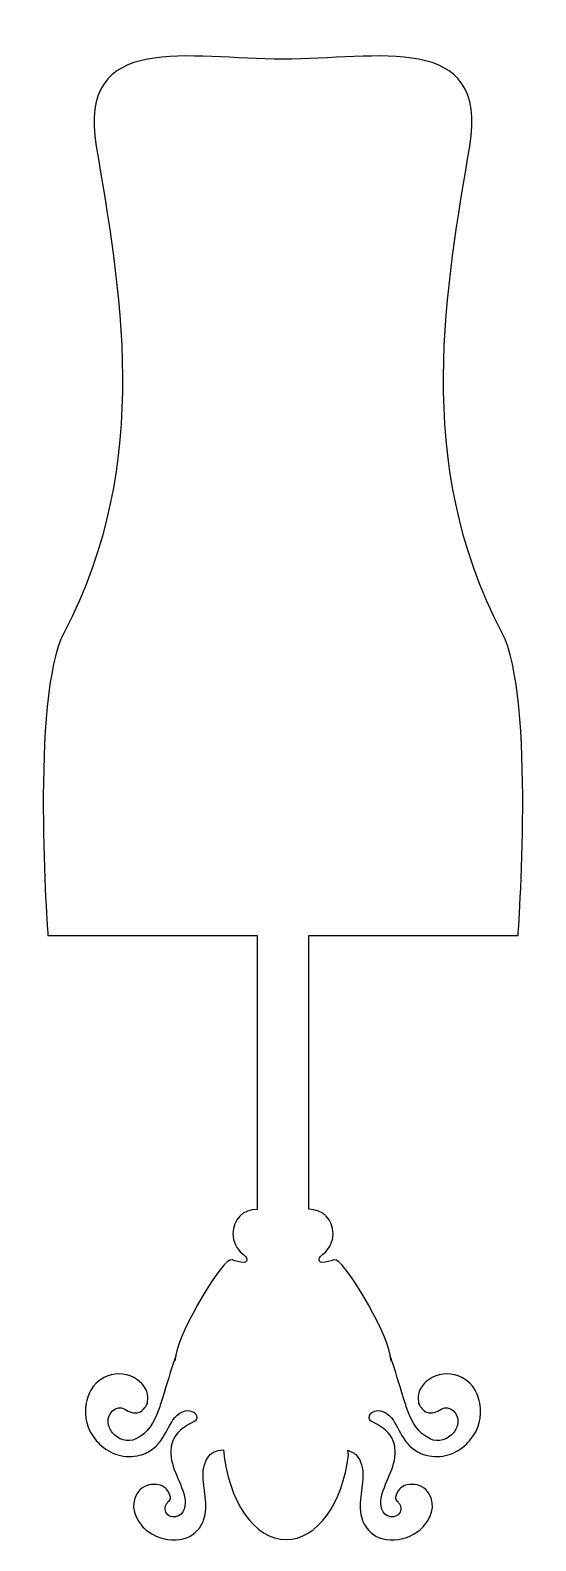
# Model space of a CAD drawing. Header units: centimetres. Extents: x -3.3 to 3.3, y -9.6 to 10.
import ezdxf

# ---------------------------------------------------------------- set-up
doc = ezdxf.new("R2010")
doc.units = ezdxf.units.CM
doc.header["$MEASUREMENT"] = 0
doc.layers.add('Camada 1', color=7, linetype='Continuous')

msp = doc.modelspace()

# ---------------------------------------------------------------- linework, layer by layer
at = {"layer": 'Camada 1'}
msp.add_open_spline([(0.85056, -8.51913), (0.77428, -9.1467), (0.44138, -9.61924), (0.04213, -9.61924), (0.04213, -9.61924), (-0.37083, -9.61924), (-0.71291, -9.1132), (-0.77321, -8.45285), (-0.77321, -8.45285), (-0.77321, -8.45285), (-0.83901, -8.46092), (-0.83901, -8.46092), (-0.83901, -8.46092), (-0.92095, -8.48058), (-0.98019, -8.53916), (-1.00747, -8.61327), (-1.00747, -8.61327), (-1.02403, -8.65918), (-1.03668, -8.7091), (-1.03737, -8.75768), (-1.03737, -8.75768), (-1.04036, -8.96133), (-0.95958, -9.168), (-1.03128, -9.36762), (-1.03128, -9.36762), (-1.03922, -9.39098), (-1.04956, -9.41249), (-1.06165, -9.43321), (-1.06165, -9.43321), (-1.11975, -9.53251), (-1.2208, -9.60281), (-1.33758, -9.61694), (-1.33758, -9.61694), (-1.48382, -9.63387), (-1.62695, -9.6036), (-1.75112, -9.51248), (-1.75112, -9.51248), (-1.78253, -9.49015), (-1.81152, -9.46311), (-1.83592, -9.43321), (-1.83592, -9.43321), (-1.94845, -9.29904), (-1.98734, -9.10653), (-1.85592, -8.97466), (-1.85592, -8.97466), (-1.7885, -8.90772), (-1.7022, -8.8924), (-1.61221, -8.90796), (-1.61221, -8.90796), (-1.55514, -8.91913), (-1.49497, -8.96802), (-1.47505, -9.02059), (-1.47505, -9.02059), (-1.46492, -9.04869), (-1.4465, -9.08769), (-1.47367, -9.11243), (-1.47367, -9.11243), (-1.51349, -9.14878), (-1.53741, -9.19321), (-1.52614, -9.24464), (-1.52614, -9.24464), (-1.51198, -9.30102), (-1.45055, -9.33174), (-1.3966, -9.3224), (-1.3966, -9.3224), (-1.2737, -9.301), (-1.25253, -9.16799), (-1.27717, -9.06351), (-1.27717, -9.06351), (-1.32826, -8.83869), (-1.48243, -8.65769), (-1.45206, -8.42364), (-1.45206, -8.42364), (-1.44907, -8.40766), (-1.44653, -8.39165), (-1.44261, -8.37726), (-1.44261, -8.37726), (-1.41615, -8.26359), (-1.33262, -8.188), (-1.22745, -8.12654), (-1.22745, -8.12654), (-1.18199, -8.0995), (-1.13334, -8.08833), (-1.12241, -8.05531), (-1.12241, -8.05531), (-1.11482, -8.03139), (-1.11664, -7.99401), (-1.15429, -7.96914), (-1.15429, -7.96914), (-1.24565, -7.90723), (-1.37061, -7.97533), (-1.42768, -8.06727), (-1.42768, -8.06727), (-1.48314, -8.15577), (-1.52145, -8.23986), (-1.58037, -8.32733), (-1.58037, -8.32733), (-1.59267, -8.34424), (-1.60466, -8.36138), (-1.61799, -8.37726), (-1.61799, -8.37726), (-1.6373, -8.40017), (-1.65882, -8.42065), (-1.68451, -8.43907), (-1.68451, -8.43907), (-1.73962, -8.47762), (-1.79185, -8.50765), (-1.85779, -8.52435), (-1.85779, -8.52435), (-2.05109, -8.57359), (-2.24588, -8.5125), (-2.38294, -8.37727), (-2.38294, -8.37727), (-2.39961, -8.36139), (-2.41445, -8.34425), (-2.42967, -8.32689), (-2.42967, -8.32689), (-2.53921, -8.19066), (-2.58662, -8.02508), (-2.55302, -7.8503), (-2.55302, -7.8503), (-2.55302, -7.84879), (-2.55336, -7.85178), (-2.55302, -7.8503), (-2.55302, -7.8503), (-2.53519, -7.75767), (-2.48695, -7.59876), (-2.31818, -7.51547), (-2.31818, -7.51547), (-2.19816, -7.45552), (-2.0555, -7.45208), (-1.9348, -7.51698), (-1.9348, -7.51698), (-1.86082, -7.55691), (-1.7996, -7.61694), (-1.76737, -7.69658), (-1.76737, -7.69658), (-1.74737, -7.74653), (-1.75115, -7.8113), (-1.76438, -7.86022), (-1.76438, -7.86022), (-1.76737, -7.87252), (-1.75999, -7.84916), (-1.76438, -7.86022), (-1.76438, -7.86022), (-1.77933, -7.89922), (-1.82227, -7.95296), (-1.86482, -7.96769), (-1.86482, -7.96769), (-1.93144, -7.99026), (-1.99301, -7.96205), (-2.0518, -7.92731), (-2.0518, -7.92731), (-2.16364, -7.86138), (-2.28217, -7.98369), (-2.26881, -8.09543), (-2.26881, -8.09543), (-2.26294, -8.14581), (-2.24373, -8.19219), (-2.2115, -8.23211), (-2.2115, -8.23211), (-2.1389, -8.3236), (-2.01589, -8.36178), (-1.90935, -8.31254), (-1.90935, -8.31254), (-1.757, -8.24176), (-1.66747, -8.09323), (-1.61524, -7.94136), (-1.61524, -7.94136), (-1.60466, -7.91109), (-1.59407, -7.87992), (-1.58373, -7.84886), (-1.58373, -7.84886), (-1.52724, -7.67326), (-1.47948, -7.4962), (-1.42022, -7.32107), (-1.42022, -7.32107), (-1.41181, -7.29472), (-1.40284, -7.26881), (-1.39339, -7.24225), (-1.39339, -7.24225), (-1.37199, -7.1815), (-1.41641, -7.39013), (-1.39339, -7.24225), (-1.39339, -7.24225), (-1.33804, -6.88855), (-0.77411, -5.95241), (-0.66147, -5.98979), (-0.66147, -5.98979), (-0.61199, -6.00715), (-0.56204, -6.02419), (-0.50888, -6.02567), (-0.50888, -6.02567), (-0.477, -6.02683), (-0.45766, -5.99162), (-0.47446, -5.96423), (-0.47446, -5.96423), (-0.49036, -5.93904), (-0.50888, -5.92351), (-0.52764, -5.90936), (-0.52764, -5.90936), (-0.60217, -5.84792), (-0.64959, -5.75609), (-0.64959, -5.65163), (-0.64959, -5.65163), (-0.64959, -5.46798), (-0.51865, -5.33556), (-0.33421, -5.33556), (-0.33421, -5.33556), (-0.33421, -5.33556), (-0.33421, -5.33556), (-0.33421, -5.33556), (-0.33421, -5.33556), (-0.33421, -5.33556), (-0.33422, -1.78424), (-0.33422, -1.78424), (-0.33422, -1.78424), (-0.33422, -1.78424), (-3.04988, -1.78424), (-3.04988, -1.78424), (-3.04988, -1.78424), (-3.04988, -1.78424), (-3.27954, 1.31281), (-2.84094, 2.143), (-2.84094, 2.143), (-1.67122, 4.35727), (-2.12823, 6.68145), (-2.42324, 8.45159), (-2.42324, 8.45159), (-2.67383, 9.95556), (-1.21161, 9.57966), (0, 9.57966), (0, 9.57966), (1.21161, 9.57966), (2.67385, 9.95558), (2.42324, 8.45158), (2.42324, 8.45158), (2.12823, 6.68144), (1.67119, 4.35726), (2.84091, 2.14299), (2.84091, 2.14299), (3.27954, 1.31281), (3.04985, -1.78425), (3.04985, -1.78425), (3.04985, -1.78425), (3.04985, -1.78425), (0.33427, -1.78424), (0.33427, -1.78424), (0.33427, -1.78424), (0.33427, -1.78424), (0.33427, -5.33545), (0.33427, -5.33545), (0.33427, -5.33545), (0.33427, -5.33545), (0.33427, -5.33545), (0.33427, -5.33545), (0.33427, -5.33545), (0.51871, -5.33545), (0.64965, -5.46787), (0.64965, -5.65152), (0.64965, -5.65152), (0.64965, -5.75598), (0.60224, -5.84781), (0.52768, -5.90925), (0.52768, -5.90925), (0.50895, -5.92341), (0.49043, -5.93894), (0.47453, -5.96412), (0.47453, -5.96412), (0.45773, -5.9915), (0.47707, -6.02672), (0.50895, -6.02556), (0.50895, -6.02556), (0.5621, -6.02405), (0.61203, -6.00704), (0.66154, -5.98968), (0.66154, -5.98968), (0.77417, -5.95229), (1.33808, -6.88844), (1.39343, -7.24214), (1.39343, -7.24214), (1.41645, -7.39002), (1.37203, -7.18139), (1.39343, -7.24214), (1.39343, -7.24214), (1.40288, -7.26873), (1.41185, -7.29461), (1.42026, -7.32096), (1.42026, -7.32096), (1.47953, -7.49609), (1.52728, -7.67317), (1.58377, -7.84875), (1.58377, -7.84875), (1.59414, -7.87981), (1.60473, -7.91101), (1.61528, -7.94125), (1.61528, -7.94125), (1.66754, -8.09312), (1.75704, -8.24166), (1.90939, -8.31243), (1.90939, -8.31243), (2.01591, -8.36167), (2.13894, -8.32349), (2.21154, -8.232), (2.21154, -8.232), (2.24377, -8.19207), (2.26298, -8.14569), (2.26885, -8.09532), (2.26885, -8.09532), (2.28219, -7.98359), (2.16365, -7.86127), (2.05184, -7.9272), (2.05184, -7.9272), (1.99302, -7.96194), (1.93148, -7.99014), (1.86486, -7.96758), (1.86486, -7.96758), (1.82231, -7.95284), (1.7794, -7.89911), (1.76442, -7.86011), (1.76442, -7.86011), (1.76003, -7.84905), (1.76741, -7.87241), (1.76442, -7.86011), (1.76442, -7.86011), (1.75119, -7.81119), (1.74738, -7.74642), (1.76741, -7.69647), (1.76741, -7.69647), (1.79961, -7.61683), (1.86083, -7.5568), (1.93481, -7.51687), (1.93481, -7.51687), (2.05551, -7.45197), (2.19818, -7.45543), (2.31819, -7.51536), (2.31819, -7.51536), (2.48699, -7.59865), (2.5352, -7.75756), (2.55303, -7.85019), (2.55303, -7.85019), (2.5534, -7.85167), (2.55303, -7.84868), (2.55303, -7.85019), (2.55303, -7.85019), (2.58663, -8.02495), (2.53925, -8.19052), (2.42968, -8.32678), (2.42968, -8.32678), (2.41449, -8.34414), (2.39965, -8.36131), (2.38295, -8.37716), (2.38295, -8.37716), (2.2459, -8.51236), (2.05111, -8.57348), (1.8578, -8.52424), (1.8578, -8.52424), (1.79187, -8.50754), (1.73961, -8.47751), (1.6845, -8.43896), (1.6845, -8.43896), (1.65884, -8.42054), (1.63732, -8.40007), (1.61798, -8.37715), (1.61798, -8.37715), (1.60464, -8.36127), (1.59269, -8.34413), (1.58036, -8.32722), (1.58036, -8.32722), (1.52144, -8.23975), (1.48313, -8.15566), (1.42767, -8.06716), (1.42767, -8.06716), (1.3706, -7.97522), (1.24564, -7.90711), (1.15428, -7.96903), (1.15428, -7.96903), (1.11663, -7.99387), (1.1148, -8.03129), (1.1224, -8.0552), (1.1224, -8.0552), (1.13333, -8.08822), (1.18201, -8.09939), (1.22747, -8.12643), (1.22747, -8.12643), (1.33264, -8.18787), (1.41617, -8.26348), (1.44263, -8.37715), (1.44263, -8.37715), (1.44655, -8.39154), (1.44909, -8.40752), (1.45208, -8.42353), (1.45208, -8.42353), (1.48243, -8.65758), (1.32825, -8.83858), (1.27719, -9.0634), (1.27719, -9.0634), (1.25256, -9.16788), (1.27372, -9.30092), (1.39662, -9.32229), (1.39662, -9.32229), (1.4506, -9.33163), (1.51203, -9.30089), (1.52619, -9.24453), (1.52619, -9.24453), (1.53746, -9.19309), (1.51352, -9.14867), (1.47372, -9.11232), (1.47372, -9.11232), (1.44657, -9.08758), (1.46496, -9.04858), (1.4751, -9.02048), (1.4751, -9.02048), (1.49502, -8.96791), (1.55519, -8.91901), (1.61229, -8.90785), (1.61229, -8.90785), (1.70225, -8.89229), (1.78856, -8.90761), (1.85597, -8.97455), (1.85597, -8.97455), (1.98739, -9.10642), (1.94849, -9.29893), (1.83597, -9.4331), (1.83597, -9.4331), (1.81158, -9.463), (1.78255, -9.49004), (1.75117, -9.51237), (1.75117, -9.51237), (1.62703, -9.60349), (1.48386, -9.63376), (1.33763, -9.61683), (1.33763, -9.61683), (1.22084, -9.6027), (1.11982, -9.5324), (1.0617, -9.4331), (1.0617, -9.4331), (1.04961, -9.41238), (1.03924, -9.39085), (1.03133, -9.36751), (1.03133, -9.36751), (0.95965, -9.16788), (1.04043, -8.96124), (1.03742, -8.75757), (1.03742, -8.75757), (1.03676, -8.70899), (1.02408, -8.65907), (1.0075, -8.61316), (1.0075, -8.61316), (0.98025, -8.53905), (0.92098, -8.48047), (0.83907, -8.46081), (0.83907, -8.46081), (0.83907, -8.46081), (0.85056, -8.51913), (0.85056, -8.51913)], degree=3, knots=[0, 0, 0, 0, 0.00869565, 0.00869565, 0.00869565, 0.00869565, 0.0173913, 0.0173913, 0.0173913, 0.0173913, 0.02608696, 0.02608696, 0.02608696, 0.02608696, 0.03478261, 0.03478261, 0.03478261, 0.03478261, 0.04347826, 0.04347826, 0.04347826, 0.04347826, 0.05217391, 0.05217391, 0.05217391, 0.05217391, 0.06086957, 0.06086957, 0.06086957, 0.06086957, 0.06956522, 0.06956522, 0.06956522, 0.06956522, 0.07826087, 0.07826087, 0.07826087, 0.07826087, 0.08695652, 0.08695652, 0.08695652, 0.08695652, 0.09565217, 0.09565217, 0.09565217, 0.09565217, 0.10434783, 0.10434783, 0.10434783, 0.10434783, 0.11304348, 0.11304348, 0.11304348, 0.11304348, 0.12173913, 0.12173913, 0.12173913, 0.12173913, 0.13043478, 0.13043478, 0.13043478, 0.13043478, 0.13913043, 0.13913043, 0.13913043, 0.13913043, 0.14782609, 0.14782609, 0.14782609, 0.14782609, 0.15652174, 0.15652174, 0.15652174, 0.15652174, 0.16521739, 0.16521739, 0.16521739, 0.16521739, 0.17391304, 0.17391304, 0.17391304, 0.17391304, 0.1826087, 0.1826087, 0.1826087, 0.1826087, 0.19130435, 0.19130435, 0.19130435, 0.19130435, 0.2, 0.2, 0.2, 0.2, 0.20869565, 0.20869565, 0.20869565, 0.20869565, 0.2173913, 0.2173913, 0.2173913, 0.2173913, 0.22608696, 0.22608696, 0.22608696, 0.22608696, 0.23478261, 0.23478261, 0.23478261, 0.23478261, 0.24347826, 0.24347826, 0.24347826, 0.24347826, 0.25217391, 0.25217391, 0.25217391, 0.25217391, 0.26086957, 0.26086957, 0.26086957, 0.26086957, 0.26956522, 0.26956522, 0.26956522, 0.26956522, 0.27826087, 0.27826087, 0.27826087, 0.27826087, 0.28695652, 0.28695652, 0.28695652, 0.28695652, 0.29565217, 0.29565217, 0.29565217, 0.29565217, 0.30434783, 0.30434783, 0.30434783, 0.30434783, 0.31304348, 0.31304348, 0.31304348, 0.31304348, 0.32173913, 0.32173913, 0.32173913, 0.32173913, 0.33043478, 0.33043478, 0.33043478, 0.33043478, 0.33913043, 0.33913043, 0.33913043, 0.33913043, 0.34782609, 0.34782609, 0.34782609, 0.34782609, 0.35652174, 0.35652174, 0.35652174, 0.35652174, 0.36521739, 0.36521739, 0.36521739, 0.36521739, 0.37391304, 0.37391304, 0.37391304, 0.37391304, 0.3826087, 0.3826087, 0.3826087, 0.3826087, 0.39130435, 0.39130435, 0.39130435, 0.39130435, 0.4, 0.4, 0.4, 0.4, 0.40869565, 0.40869565, 0.40869565, 0.40869565, 0.4173913, 0.4173913, 0.4173913, 0.4173913, 0.42608696, 0.42608696, 0.42608696, 0.42608696, 0.43478261, 0.43478261, 0.43478261, 0.43478261, 0.44347826, 0.44347826, 0.44347826, 0.44347826, 0.45217391, 0.45217391, 0.45217391, 0.45217391, 0.46086957, 0.46086957, 0.46086957, 0.46086957, 0.46956522, 0.46956522, 0.46956522, 0.46956522, 0.47826087, 0.47826087, 0.47826087, 0.47826087, 0.48695652, 0.48695652, 0.48695652, 0.48695652, 0.49565217, 0.49565217, 0.49565217, 0.49565217, 0.50434783, 0.50434783, 0.50434783, 0.50434783, 0.51304348, 0.51304348, 0.51304348, 0.51304348, 0.52173913, 0.52173913, 0.52173913, 0.52173913, 0.53043478, 0.53043478, 0.53043478, 0.53043478, 0.53913043, 0.53913043, 0.53913043, 0.53913043, 0.54782609, 0.54782609, 0.54782609, 0.54782609, 0.55652174, 0.55652174, 0.55652174, 0.55652174, 0.56521739, 0.56521739, 0.56521739, 0.56521739, 0.57391304, 0.57391304, 0.57391304, 0.57391304, 0.5826087, 0.5826087, 0.5826087, 0.5826087, 0.59130435, 0.59130435, 0.59130435, 0.59130435, 0.6, 0.6, 0.6, 0.6, 0.60869565, 0.60869565, 0.60869565, 0.60869565, 0.6173913, 0.6173913, 0.6173913, 0.6173913, 0.62608696, 0.62608696, 0.62608696, 0.62608696, 0.63478261, 0.63478261, 0.63478261, 0.63478261, 0.64347826, 0.64347826, 0.64347826, 0.64347826, 0.65217391, 0.65217391, 0.65217391, 0.65217391, 0.66086957, 0.66086957, 0.66086957, 0.66086957, 0.66956522, 0.66956522, 0.66956522, 0.66956522, 0.67826087, 0.67826087, 0.67826087, 0.67826087, 0.68695652, 0.68695652, 0.68695652, 0.68695652, 0.69565217, 0.69565217, 0.69565217, 0.69565217, 0.70434783, 0.70434783, 0.70434783, 0.70434783, 0.71304348, 0.71304348, 0.71304348, 0.71304348, 0.72173913, 0.72173913, 0.72173913, 0.72173913, 0.73043478, 0.73043478, 0.73043478, 0.73043478, 0.73913043, 0.73913043, 0.73913043, 0.73913043, 0.74782609, 0.74782609, 0.74782609, 0.74782609, 0.75652174, 0.75652174, 0.75652174, 0.75652174, 0.76521739, 0.76521739, 0.76521739, 0.76521739, 0.77391304, 0.77391304, 0.77391304, 0.77391304, 0.7826087, 0.7826087, 0.7826087, 0.7826087, 0.79130435, 0.79130435, 0.79130435, 0.79130435, 0.8, 0.8, 0.8, 0.8, 0.80869565, 0.80869565, 0.80869565, 0.80869565, 0.8173913, 0.8173913, 0.8173913, 0.8173913, 0.82608696, 0.82608696, 0.82608696, 0.82608696, 0.83478261, 0.83478261, 0.83478261, 0.83478261, 0.84347826, 0.84347826, 0.84347826, 0.84347826, 0.85217391, 0.85217391, 0.85217391, 0.85217391, 0.86086957, 0.86086957, 0.86086957, 0.86086957, 0.86956522, 0.86956522, 0.86956522, 0.86956522, 0.87826087, 0.87826087, 0.87826087, 0.87826087, 0.88695652, 0.88695652, 0.88695652, 0.88695652, 0.89565217, 0.89565217, 0.89565217, 0.89565217, 0.90434783, 0.90434783, 0.90434783, 0.90434783, 0.91304348, 0.91304348, 0.91304348, 0.91304348, 0.92173913, 0.92173913, 0.92173913, 0.92173913, 0.93043478, 0.93043478, 0.93043478, 0.93043478, 0.93913043, 0.93913043, 0.93913043, 0.93913043, 0.94782609, 0.94782609, 0.94782609, 0.94782609, 0.95652174, 0.95652174, 0.95652174, 0.95652174, 0.96521739, 0.96521739, 0.96521739, 0.96521739, 0.97391304, 0.97391304, 0.97391304, 0.97391304, 0.9826087, 0.9826087, 0.9826087, 0.9826087, 1, 1, 1, 1], dxfattribs=at)

doc.saveas('drawing.dxf')
